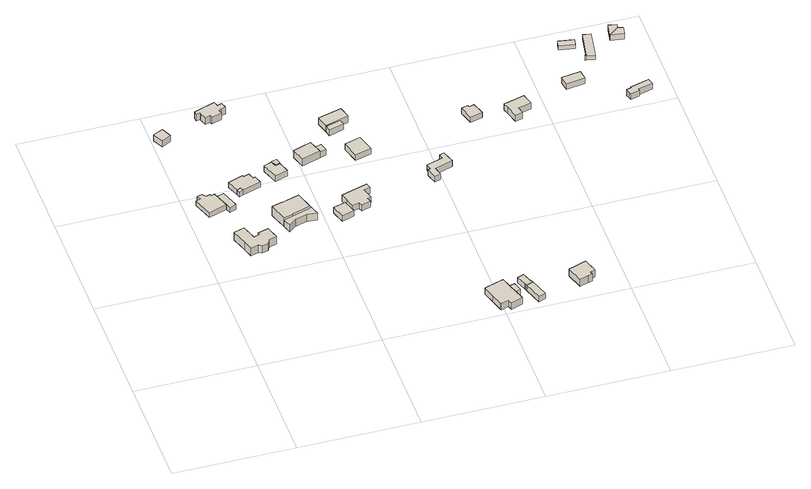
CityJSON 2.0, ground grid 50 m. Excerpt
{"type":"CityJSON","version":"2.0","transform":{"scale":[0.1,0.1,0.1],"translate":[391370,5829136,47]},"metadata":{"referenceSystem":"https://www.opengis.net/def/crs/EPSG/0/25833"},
"CityObjects":{
"building1":{"type":"Building","attributes":{"Gemeindeschluessel":"11000003","BezugspunktDach":"2200","function":"31001_1312","measuredHeight":2.42,"storeysAboveGround":1},"address":[{"country":"Germany","locality":"Berlin","thoroughfareNumber":"16","thoroughfareName":"Brunnenkresseweg"}],"geometry":[{"type":"Solid","lod":"1","boundaries":[[[[0,1,2,3,4,5,6,7,8,9,10]],[[11,12,13,14,15,16,17,18,19,20,21]],[[11,21,10,9]],[[12,11,9,8]],[[13,12,8,7]],[[14,13,7,6]],[[15,14,6,5]],[[16,15,5,4]],[[17,16,4,3]],[[18,17,3,2]],[[19,18,2,1]],[[20,19,1,0]],[[21,20,0,10]]]]}]},
"building2":{"type":"Building","attributes":{"Gemeindeschluessel":"11000003","BezugspunktDach":"2200","function":"31001_1312","measuredHeight":3.67,"storeysAboveGround":1},"address":[{"country":"Germany","locality":"Berlin","thoroughfareNumber":"83","thoroughfareName":"Kräuterweg"}],"geometry":[{"type":"Solid","lod":"1","boundaries":[[[[22,23,24,25,26,27,28,29,30,31,32,33,34]],[[35,36,37,38,39,40,41,42,43,44,45,46,47]],[[35,47,34,33]],[[36,35,33,32]],[[37,36,32,31]],[[38,37,31,30]],[[39,38,30,29]],[[40,39,29,28]],[[41,40,28,27]],[[42,41,27,26]],[[43,42,26,25]],[[44,43,25,24]],[[45,44,24,23]],[[46,45,23,22]],[[47,46,22,34]]]]}]},
"building3":{"type":"Building","attributes":{"Gemeindeschluessel":"11000003","BezugspunktDach":"2200","function":"31001_2000","measuredHeight":2.41,"storeysAboveGround":1},"address":[{"country":"Germany","locality":"Berlin","thoroughfareNumber":"16 (1)","thoroughfareName":"Brunnenkresseweg"}],"geometry":[{"type":"Solid","lod":"1","boundaries":[[[[1,48,49,50,2]],[[51,52,53,19,18]],[[51,18,2,50]],[[52,51,50,49]],[[53,52,49,48]],[[19,53,48,1]],[[18,19,1,2]]]]}]},
"building4":{"type":"Building","attributes":{"Gemeindeschluessel":"11000003","BezugspunktDach":"2200","function":"31001_1312","measuredHeight":3.7,"storeysAboveGround":1},"address":[{"country":"Germany","locality":"Berlin","thoroughfareNumber":"21","thoroughfareName":"Brunnenkresseweg"}],"geometry":[{"type":"Solid","lod":"1","boundaries":[[[[54,55,56,57,58]],[[59,60,61,62,63]],[[59,63,58,57]],[[60,59,57,56]],[[61,60,56,55]],[[62,61,55,54]],[[63,62,54,58]]]]}]},
"building5":{"type":"Building","attributes":{"Gemeindeschluessel":"11000003","BezugspunktDach":"2200","function":"51009_1610","measuredHeight":2.43,"storeysAboveGround":0},"address":[{"country":"Germany","locality":"Berlin"}],"geometry":[{"type":"Solid","lod":"1","boundaries":[[[[64,65,66,67]],[[68,69,70,71]],[[68,71,67,66]],[[69,68,66,65]],[[70,69,65,64]],[[71,70,64,67]]]]}]},
"building6":{"type":"Building","attributes":{"Gemeindeschluessel":"11000003","BezugspunktDach":"2200","function":"31001_1312","measuredHeight":2.45,"storeysAboveGround":1},"address":[{"country":"Germany","locality":"Berlin","thoroughfareNumber":"18","thoroughfareName":"Brunnenkresseweg"}],"geometry":[{"type":"Solid","lod":"1","boundaries":[[[[67,66,65,72,73,74,75,76,77,78]],[[79,80,81,82,83,84,69,68,71,85]],[[79,85,78,77]],[[80,79,77,76]],[[81,80,76,75]],[[82,81,75,74]],[[83,82,74,73]],[[84,83,73,72]],[[69,84,72,65]],[[68,69,65,66]],[[71,68,66,67]],[[85,71,67,78]]]]}]},
"building7":{"type":"Building","attributes":{"Gemeindeschluessel":"11000003","BezugspunktDach":"2200","function":"31001_1010","measuredHeight":5.03,"storeysAboveGround":1},"address":[{"country":"Germany","locality":"Berlin","thoroughfareNumber":"85","thoroughfareName":"Kräuterweg"}],"geometry":[{"type":"Solid","lod":"1","boundaries":[[[[86,87,88,89,90,91,92,93]],[[94,95,96,97,98,99,100,101]],[[94,101,93,92]],[[95,94,92,91]],[[96,95,91,90]],[[97,96,90,89]],[[98,97,89,88]],[[99,98,88,87]],[[100,99,87,86]],[[101,100,86,93]]]]}]},
"building8":{"type":"Building","attributes":{"Gemeindeschluessel":"11000003","BezugspunktDach":"2200","function":"51009_1610","measuredHeight":3.55,"storeysAboveGround":0},"address":[{"country":"Germany","locality":"Berlin"}],"geometry":[{"type":"Solid","lod":"1","boundaries":[[[[102,103,104,105,106,107,108,109,110,111]],[[99,98,97,112,113,114,115,116,117,100]],[[99,100,111,110]],[[98,99,110,109]],[[97,98,109,108]],[[112,97,108,107]],[[113,112,107,106]],[[114,113,106,105]],[[115,114,105,104]],[[116,115,104,103]],[[117,116,103,102]],[[100,117,102,111]]]]}]},
"building9":{"type":"Building","attributes":{"Gemeindeschluessel":"11000003","BezugspunktDach":"2200","function":"31001_1312","measuredHeight":4.69,"storeysAboveGround":1},"address":[{"country":"Germany","locality":"Berlin","thoroughfareNumber":"23","thoroughfareName":"Brunnenkresseweg"}],"geometry":[{"type":"Solid","lod":"1","boundaries":[[[[118,119,120,121,122,123,124,125,126,127,128,129,130,131]],[[132,133,134,135,136,137,138,139,140,141,142,143,144,145]],[[132,145,131,130]],[[133,132,130,129]],[[134,133,129,128]],[[135,134,128,127]],[[136,135,127,126]],[[137,136,126,125]],[[138,137,125,124]],[[139,138,124,123]],[[140,139,123,122]],[[141,140,122,121]],[[142,141,121,120]],[[143,142,120,119]],[[144,143,119,118]],[[145,144,118,131]]]]}]},
"building10":{"type":"Building","attributes":{"Gemeindeschluessel":"11000003","BezugspunktDach":"2200","function":"31001_1312","measuredHeight":2.78,"storeysAboveGround":1},"address":[{"country":"Germany","locality":"Berlin","thoroughfareNumber":"20","thoroughfareName":"Brunnenkresseweg"}],"geometry":[{"type":"Solid","lod":"1","boundaries":[[[[146,147,148,149,150,151]],[[152,153,154,155,156,157]],[[152,157,151,150]],[[153,152,150,149]],[[154,153,149,148]],[[155,154,148,147]],[[156,155,147,146]],[[157,156,146,151]]]]}]},
"building11":{"type":"Building","attributes":{"Gemeindeschluessel":"11000003","BezugspunktDach":"2200","function":"51009_1610","measuredHeight":3.25,"storeysAboveGround":0},"address":[{"country":"Germany","locality":"Berlin"}],"geometry":[{"type":"Solid","lod":"1","boundaries":[[[[158,159,160,161]],[[162,154,153,152]],[[162,152,161,160]],[[154,162,160,159]],[[153,154,159,158]],[[152,153,158,161]]]]}]},
"building12":{"type":"Building","attributes":{"Gemeindeschluessel":"11000003","BezugspunktDach":"2200","function":"51009_1610","measuredHeight":2.71,"storeysAboveGround":0},"address":[{"country":"Germany","locality":"Berlin"}],"geometry":[{"type":"Solid","lod":"1","boundaries":[[[[163,164,165,166]],[[167,168,169,170]],[[167,170,166,165]],[[168,167,165,164]],[[169,168,164,163]],[[170,169,163,166]]]]}]},
"building13":{"type":"Building","attributes":{"Gemeindeschluessel":"11000003","function":"31001_1312"},"address":[{"country":"Germany","locality":"Berlin","thoroughfareNumber":"22","thoroughfareName":"Brunnenkresseweg"}],"children":["building13-1","building13-2"]},
"building13-1":{"type":"BuildingPart","attributes":{"BezugspunktDach":"2200","measuredHeight":4.14,"storeysAboveGround":1},"parents":["building13"],"geometry":[{"type":"MultiSurface","lod":"1","boundaries":[[[171,172,173,174,175]],[[176,177,178,179,180]],[[176,180,175,174]],[[177,176,174,173]],[[181,182,183,177,173,172]],[[179,178,172,171]],[[180,179,171,175]],[[178,183,182,181]]]}]},
"building13-2":{"type":"BuildingPart","attributes":{"BezugspunktDach":"2200","measuredHeight":3.01,"storeysAboveGround":1},"parents":["building13"],"geometry":[{"type":"Solid","lod":"1","boundaries":[[[[181,184,185,182]],[[186,187,178,183]],[[186,183,182,185]],[[187,186,185,184]],[[178,187,184,181]],[[183,178,181,182]]]]}]},
"building14":{"type":"Building","attributes":{"Gemeindeschluessel":"11000003","BezugspunktDach":"2200","function":"31001_1312","measuredHeight":5.99,"storeysAboveGround":1},"address":[{"country":"Germany","locality":"Berlin","thoroughfareNumber":"87","thoroughfareName":"Kräuterweg"}],"geometry":[{"type":"Solid","lod":"1","boundaries":[[[[188,189,190,191,192,193,194,195,196,197,198,199]],[[200,201,202,203,204,205,206,207,208,209,210,211]],[[200,211,199,198]],[[201,200,198,197]],[[202,201,197,196]],[[203,202,196,195]],[[204,203,195,194]],[[205,204,194,193]],[[206,205,193,192]],[[207,206,192,191]],[[208,207,191,190]],[[209,208,190,189]],[[210,209,189,188]],[[211,210,188,199]]]]}]},
"building15":{"type":"Building","attributes":{"Gemeindeschluessel":"11000003","function":"31001_1010"},"address":[{"country":"Germany","locality":"Berlin","thoroughfareNumber":"70","thoroughfareName":"Gebirgskräuterweg"}],"children":["building15-1","building15-2"]},
"building15-1":{"type":"BuildingPart","attributes":{"BezugspunktDach":"2200","measuredHeight":4.38,"storeysAboveGround":1},"parents":["building15"],"geometry":[{"type":"MultiSurface","lod":"1","boundaries":[[[212,213,214,215,216,217,218,219,220,221,222]],[[223,224,225,226,227,228,229,230,231,232,233]],[[223,233,222,221]],[[224,223,221,220]],[[234,235,220,219]],[[236,234,225,219,218]],[[227,226,218,217]],[[228,227,217,216]],[[229,228,216,215]],[[230,229,215,214]],[[231,230,214,213]],[[232,231,213,212]],[[233,232,212,222]],[[225,224,235,234]],[[226,225,234,236]]]}]},
"building15-2":{"type":"BuildingPart","attributes":{"BezugspunktDach":"2200","measuredHeight":2.61,"storeysAboveGround":1},"parents":["building15"],"geometry":[{"type":"MultiSurface","lod":"1","boundaries":[[[236,237,238,235]],[[239,240,226,224]],[[239,224,235,238]],[[240,239,238,237]],[[226,240,237,236]],[[224,225,234,235]],[[226,236,234,225]]]}]},
"building16":{"type":"Building","attributes":{"Gemeindeschluessel":"11000003","BezugspunktDach":"2200","function":"31001_1312","measuredHeight":2.71,"storeysAboveGround":1},"address":[{"country":"Germany","locality":"Berlin","thoroughfareNumber":"122","thoroughfareName":"Heilkräuterweg"}],"geometry":[{"type":"Solid","lod":"1","boundaries":[[[[241,242,243,244]],[[245,246,247,248]],[[245,248,244,243]],[[246,245,243,242]],[[247,246,242,241]],[[248,247,241,244]]]]}]},
"building17":{"type":"Building","attributes":{"Gemeindeschluessel":"11000003","function":"31001_1312"},"address":[{"country":"Germany","locality":"Berlin","thoroughfareNumber":"120","thoroughfareName":"Heilkräuterweg"}],"children":["building17-1","building17-2"]},
"building17-1":{"type":"BuildingPart","attributes":{"BezugspunktDach":"2200","measuredHeight":3.54,"storeysAboveGround":1},"parents":["building17"],"geometry":[{"type":"MultiSurface","lod":"1","boundaries":[[[249,250,251,252]],[[253,254,255,256]],[[253,256,252,251]],[[254,253,251,250]],[[257,258,259,260,254,250,249]],[[256,255,249,252]],[[261,255,260,259,258,257]]]}]},
"building17-2":{"type":"BuildingPart","attributes":{"BezugspunktDach":"2200","measuredHeight":2.86,"storeysAboveGround":1},"parents":["building17"],"geometry":[{"type":"Solid","lod":"1","boundaries":[[[[262,263,258,257]],[[259,264,265,255]],[[264,259,258,263]],[[265,264,263,262]],[[255,265,262,257]],[[259,255,257,258]]]]}]},
"building18":{"type":"Building","attributes":{"Gemeindeschluessel":"11000003","BezugspunktDach":"2200","function":"31001_2463","measuredHeight":2.63,"storeysAboveGround":1},"address":[{"country":"Germany","locality":"Berlin","thoroughfareNumber":"70 (2)","thoroughfareName":"Gebirgskräuterweg"}],"geometry":[{"type":"Solid","lod":"1","boundaries":[[[[266,267,268,269,270,271,272,273]],[[274,275,276,277,278,279,280,281]],[[274,281,273,272]],[[275,274,272,271]],[[276,275,271,270]],[[277,276,270,269]],[[278,277,269,268]],[[279,278,268,267]],[[280,279,267,266]],[[281,280,266,273]]]]}]},
"building19":{"type":"Building","attributes":{"Gemeindeschluessel":"11000003","BezugspunktDach":"2200","function":"31001_2000","measuredHeight":2.7,"storeysAboveGround":1},"address":[{"country":"Germany","locality":"Berlin","thoroughfareNumber":"70 (3)","thoroughfareName":"Gebirgskräuterweg"}],"geometry":[{"type":"Solid","lod":"1","boundaries":[[[[282,283,269,268]],[[284,285,286,287]],[[284,287,268,269]],[[285,284,269,283]],[[286,285,283,282]],[[287,286,282,268]]]]}]},
"building20":{"type":"Building","attributes":{"Gemeindeschluessel":"11000003","BezugspunktDach":"2200","function":"31001_1312","measuredHeight":4.41,"storeysAboveGround":1},"address":[{"country":"Germany","locality":"Berlin","thoroughfareNumber":"124","thoroughfareName":"Heilkräuterweg"}],"geometry":[{"type":"Solid","lod":"1","boundaries":[[[[288,289,290,291,292,293,294,295,296,297,298]],[[299,300,301,302,303,304,305,306,307,308,309]],[[299,309,298,297]],[[300,299,297,296]],[[301,300,296,295]],[[302,301,295,294]],[[303,302,294,293]],[[304,303,293,292]],[[305,304,292,291]],[[306,305,291,290]],[[307,306,290,289]],[[308,307,289,288]],[[309,308,288,298]]]]}]},
"building21":{"type":"Building","attributes":{"Gemeindeschluessel":"11000003","BezugspunktDach":"2200","function":"31001_1312","measuredHeight":4.09,"storeysAboveGround":1},"address":[{"country":"Germany","locality":"Berlin","thoroughfareNumber":"74","thoroughfareName":"Gebirgskräuterweg"}],"geometry":[{"type":"Solid","lod":"1","boundaries":[[[[310,311,312,313,314,315,316,317]],[[318,319,320,321,322,323,324,325]],[[318,325,317,316]],[[319,318,316,315]],[[320,319,315,314]],[[321,320,314,313]],[[322,321,313,312]],[[323,322,312,311]],[[324,323,311,310]],[[325,324,310,317]]]]}]},
"building22":{"type":"Building","attributes":{"Gemeindeschluessel":"11000003","BezugspunktDach":"2200","function":"31001_1312","measuredHeight":2.71,"storeysAboveGround":1},"address":[{"country":"Germany","locality":"Berlin","thoroughfareNumber":"126","thoroughfareName":"Heilkräuterweg"}],"geometry":[{"type":"Solid","lod":"1","boundaries":[[[[326,327,328,329,330,331]],[[332,333,334,335,336,337]],[[332,337,331,330]],[[333,332,330,329]],[[334,333,329,328]],[[335,334,328,327]],[[336,335,327,326]],[[337,336,326,331]]]]}]},
"building23":{"type":"Building","attributes":{"Gemeindeschluessel":"11000003","BezugspunktDach":"2200","function":"31001_1312","measuredHeight":4.66,"storeysAboveGround":1},"address":[{"country":"Germany","locality":"Berlin","thoroughfareNumber":"93","thoroughfareName":"Kräuterweg"}],"geometry":[{"type":"Solid","lod":"1","boundaries":[[[[338,339,340,341,342,343,344,345]],[[346,347,348,349,350,351,352,353]],[[346,353,345,344]],[[347,346,344,343]],[[348,347,343,342]],[[349,348,342,341]],[[350,349,341,340]],[[351,350,340,339]],[[352,351,339,338]],[[353,352,338,345]]]]}]},
"building24":{"type":"Building","attributes":{"Gemeindeschluessel":"11000003","BezugspunktDach":"2200","function":"31001_1312","measuredHeight":3.54,"storeysAboveGround":1},"address":[{"country":"Germany","locality":"Berlin","thoroughfareNumber":"130","thoroughfareName":"Heilkräuterweg"}],"geometry":[{"type":"Solid","lod":"1","boundaries":[[[[354,355,356,357,358]],[[359,360,361,362,363]],[[359,363,358,357]],[[360,359,357,356]],[[361,360,356,355]],[[362,361,355,354]],[[363,362,354,358]]]]}]},
"building25":{"type":"Building","attributes":{"Gemeindeschluessel":"11000003","BezugspunktDach":"2200","function":"51009_1610","measuredHeight":2.62,"storeysAboveGround":0},"address":[{"country":"Germany","locality":"Berlin"}],"geometry":[{"type":"Solid","lod":"1","boundaries":[[[[364,365,366,367,368]],[[369,370,371,372,373]],[[369,373,368,367]],[[370,369,367,366]],[[371,370,366,365]],[[372,371,365,364]],[[373,372,364,368]]]]}]},
"building26":{"type":"Building","attributes":{"Gemeindeschluessel":"11000003","BezugspunktDach":"2200","function":"51009_1611","measuredHeight":2.15,"storeysAboveGround":0},"address":[{"country":"Germany","locality":"Berlin"}],"geometry":[{"type":"Solid","lod":"1","boundaries":[[[[374,375,376,377,378,379,380]],[[381,382,383,384,385,386,387]],[[381,387,380,379]],[[382,381,379,378]],[[383,382,378,377]],[[384,383,377,376]],[[385,384,376,375]],[[386,385,375,374]],[[387,386,374,380]]]]}]},
"building27":{"type":"Building","attributes":{"Gemeindeschluessel":"11000003","BezugspunktDach":"2200","function":"31001_2000","measuredHeight":2.94,"storeysAboveGround":1},"address":[{"country":"Germany","locality":"Berlin","thoroughfareNumber":"97 (1)","thoroughfareName":"Kräuterweg"}],"geometry":[{"type":"Solid","lod":"1","boundaries":[[[[388,389,390,391,392,393,394,395,396]],[[397,398,399,400,401,402,403,404,405]],[[397,405,396,395]],[[398,397,395,394]],[[399,398,394,393]],[[400,399,393,392]],[[401,400,392,391]],[[402,401,391,390]],[[403,402,390,389]],[[404,403,389,388]],[[405,404,388,396]]]]}]},
"building28":{"type":"Building","attributes":{"Gemeindeschluessel":"11000003","function":"31001_1312"},"address":[{"country":"Germany","locality":"Berlin","thoroughfareNumber":"129","thoroughfareName":"Heilkräuterweg"}],"children":["building28-1","building28-2"]},
"building28-1":{"type":"BuildingPart","attributes":{"BezugspunktDach":"2200","measuredHeight":2.78,"storeysAboveGround":1},"parents":["building28"],"geometry":[{"type":"Solid","lod":"1","boundaries":[[[[406,407,408,409]],[[410,411,412,413]],[[411,410,408,407]],[[412,411,407,406]],[[413,412,406,409]],[[410,413,409,408]]]]}]},
"building28-2":{"type":"BuildingPart","attributes":{"BezugspunktDach":"2200","measuredHeight":2.82,"storeysAboveGround":1},"parents":["building28"],"geometry":[{"type":"MultiSurface","lod":"1","boundaries":[[[408,414,415,409]],[[416,417,410,413]],[[416,413,409,415]],[[417,416,415,414]],[[410,417,414,408]],[[413,410,408,409],[413,409,408,410]]]}]}
},
"vertices":[
[77,863,43],[152,889,43],[132,945,43],[127,961,43],[111,956,43],[109,963,43],[93,958,43],[80,973,43],[60,968,43],[67,950,43],[48,944,43],[67,950,19],[60,968,19],[80,973,19],[93,958,19],[109,963,19],[111,956,19],[127,961,19],[132,945,19],[152,889,19],[77,863,19],[48,944,19],
[150,645,54],[162,606,54],[195,616,54],[209,607,54],[235,615,54],[242,632,54],[277,642,54],[260,697,54],[214,683,54],[217,674,54],[193,666,54],[173,728,54],[128,714,54],[173,728,17],[193,666,17],[217,674,17],[214,683,17],[260,697,17],[277,642,17],[242,632,17],[235,615,17],[209,607,17],[195,616,17],[162,606,17],[150,645,17],[128,714,17],
[160,867,43],[188,878,43],[162,955,43],[162,955,19],[188,878,19],[160,867,19],
[28,1313,46],[67,1332,46],[57,1353,46],[48,1375,46],[7,1356,46],[48,1375,15],[57,1353,15],[67,1332,15],[28,1313,15],[7,1356,15],
[221,943,43],[239,950,43],[233,965,43],[216,959,43],[233,965,19],[239,950,19],[221,943,19],[216,959,19],
[316,975,43],[305,1009,43],[296,1006,43],[288,1032,43],[264,1024,43],[262,1031,43],[198,1009,43],[262,1031,19],[264,1024,19],[288,1032,19],[296,1006,19],[305,1009,19],[316,975,19],[198,1009,19],
[333,727,63],[371,738,63],[371,739,63],[448,763,63],[426,837,63],[349,815,63],[349,816,63],[308,804,63],[349,816,19],[349,815,19],[426,837,19],[448,763,19],[371,739,19],[371,738,19],[333,727,19],[308,804,19],
[346,691,54],[376,715,54],[426,730,54],[467,727,54],[456,762,54],[455,766,54],[448,763,54],[371,739,54],[371,738,54],[333,727,54],[455,766,19],[456,762,19],[467,727,19],[426,730,19],[376,715,19],[346,691,19],
[198,1415,51],[212,1418,51],[214,1412,51],[224,1385,51],[244,1392,51],[248,1380,51],[291,1395,51],[285,1412,51],[297,1416,51],[315,1422,51],[308,1446,51],[289,1439,51],[282,1460,51],[193,1430,51],[282,1460,17],[289,1439,17],[308,1446,17],[315,1422,17],[297,1416,17],[285,1412,17],[291,1395,17],[248,1380,17],[244,1392,17],[224,1385,17],[214,1412,17],[212,1418,17],[198,1415,17],[193,1430,17],
[378,983,50],[432,1000,50],[417,1047,50],[396,1041,50],[388,1065,50],[355,1053,50],[388,1065,22],[396,1041,22],[417,1047,22],[432,1000,22],[378,983,22],[355,1053,22],
[396,1041,54],[417,1047,54],[410,1071,54],[388,1065,54],[410,1071,22],
[555,689,47],[607,705,47],[589,762,47],[537,746,47],[589,762,20],[607,705,20],[555,689,20],[537,746,20],
[505,1038,58],[582,1063,58],[562,1121,58],[525,1108,58],[487,1095,58],[525,1108,22],[562,1121,22],[582,1063,22],[505,1038,22],[487,1095,22],[582,1063,52],[571,1096,52],[571,1096,22],
[610,1072,52],[599,1105,52],[599,1105,22],[610,1072,22],
[603,781,38],[614,745,38],[642,753,38],[648,737,38],[686,749,38],[680,767,38],[696,772,38],[686,806,38],[682,819,38],[709,826,38],[702,848,38],[592,815,38],[702,848,8],[709,826,8],[682,819,8],[686,806,8],[696,772,8],[680,767,8],[686,749,8],[648,737,8],[642,753,8],[614,745,8],[603,781,8],[592,815,8],
[965,67,54],[980,18,54],[981,14,54],[1014,24,54],[1020,6,54],[1069,23,54],[1053,71,54],[1046,92,54],[1041,109,54],[1029,146,54],[949,120,54],[1029,146,22],[1041,109,22],[1046,92,22],[1053,71,22],[1069,23,22],[1020,6,22],[1014,24,22],[981,14,22],[980,18,22],[965,67,22],[949,120,22],[1046,92,48],[1041,109,48],[1053,71,48],
[1079,78,48],[1066,117,48],[1066,117,22],[1079,78,22],
[709,1010,49],[777,1029,49],[755,1103,49],[688,1083,49],[755,1103,21],[777,1029,21],[709,1010,21],[688,1083,21],
[650,1202,53],[747,1229,53],[734,1279,53],[636,1253,53],[734,1279,21],[747,1229,21],[650,1202,21],[636,1253,21],[650,1202,50],[711,1219,50],[711,1219,21],[651,1203,21],[650,1202,26],
[656,1176,50],[718,1194,50],[718,1194,21],[656,1176,21],
[1103,103,48],[1105,103,48],[1108,94,48],[1137,105,48],[1135,112,48],[1131,111,48],[1115,157,48],[1087,147,48],[1115,157,22],[1131,111,22],[1135,112,22],[1137,105,22],[1108,94,22],[1105,103,22],[1103,103,22],[1087,147,22],
[1133,17,48],[1163,27,48],[1137,105,21],[1163,27,21],[1133,17,21],[1108,94,21],
[963,805,45],[988,813,45],[978,847,45],[1053,872,45],[1048,888,45],[1036,925,45],[1016,918,45],[1022,898,45],[953,878,45],[960,854,45],[949,850,45],[960,854,16],[953,878,16],[1022,898,16],[1016,918,16],[1036,925,16],[1048,888,16],[1053,872,16],[978,847,16],[988,813,16],[963,805,16],[949,850,16],
[1310,54,57],[1348,66,57],[1364,71,57],[1360,84,57],[1381,91,57],[1362,150,57],[1325,138,57],[1288,125,57],[1325,138,22],[1362,150,22],[1381,91,22],[1360,84,22],[1364,71,22],[1348,66,22],[1310,54,22],[1288,125,22],
[1193,1084,52],[1244,1098,52],[1227,1150,52],[1206,1144,52],[1203,1153,52],[1175,1145,52],[1203,1153,25],[1206,1144,25],[1227,1150,25],[1244,1098,25],[1193,1084,25],[1175,1145,25],
[1344,1091,56],[1359,1038,56],[1390,1046,56],[1383,1075,56],[1437,1089,56],[1431,1114,56],[1424,1139,56],[1337,1115,56],[1424,1139,26],[1431,1114,26],[1437,1089,26],[1383,1075,26],[1390,1046,26],[1359,1038,26],[1344,1091,26],[1337,1115,26],
[1597,1147,63],[1676,1160,63],[1672,1180,63],[1669,1200,63],[1591,1189,63],[1669,1200,34],[1672,1180,34],[1676,1160,34],[1597,1147,34],[1591,1189,34],
[1699,1360,60],[1704,1387,60],[1642,1397,60],[1639,1397,60],[1635,1371,60],[1639,1397,38],[1642,1397,38],[1704,1387,38],[1699,1360,38],[1635,1371,38],
[1720,1282,60],[1754,1276,60],[1775,1400,60],[1742,1405,60],[1721,1289,60],[1715,1289,60],[1714,1283,60],[1715,1289,39],[1721,1289,39],[1742,1405,39],[1775,1400,39],[1754,1276,39],[1720,1282,39],[1714,1283,39],
[1810,1025,69],[1813,1012,69],[1851,1022,69],[1849,1029,69],[1910,1046,69],[1903,1072,69],[1824,1050,69],[1826,1046,69],[1805,1040,69],[1826,1046,40],[1824,1050,40],[1903,1072,40],[1910,1046,40],[1849,1029,40],[1851,1022,40],[1813,1012,40],[1810,1025,40],[1805,1040,40],
[1895,1353,69],[1902,1389,69],[1879,1394,69],[1840,1363,69],[1879,1394,41],[1902,1389,41],[1895,1353,41],[1840,1363,41],
[1882,1413,69],[1849,1419,69],[1849,1419,41],[1882,1413,41]
]}
